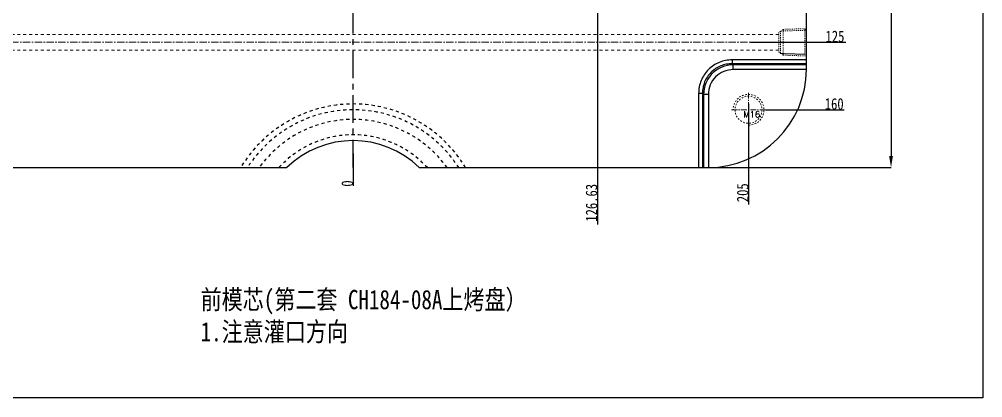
# Model space of a CAD drawing. Header units: millimetres. Extents: x -2895 to -298, y -11750 to -2997.
# Drawn here: x -1799.4 to -1300, y -6910.9 to -6714.7 of the extents above; entities that cross this region are included whole.
import ezdxf

# ---------------------------------------------------------------- set-up
doc = ezdxf.new("R2010")
doc.units = ezdxf.units.MM
doc.header["$LTSCALE"] = 16.335
doc.header["$PDMODE"] = 3
doc.header["$PDSIZE"] = 0.3125
doc.linetypes.add('CENTER', pattern=[0.6, 0.375, -0.075, 0.075, -0.075])
doc.linetypes.add('HIDDEN', pattern=[0.2, 0.1, -0.1])
doc.layers.get('0').update_dxf_attribs({"linetype": 'CONTINUOUS'})
doc.layers.get('Defpoints').update_dxf_attribs({"linetype": 'CONTINUOUS'})
doc.layers.add('cool', color=153, linetype='HIDDEN', lineweight=9)
doc.layers.add('screw', color=33, linetype='CONTINUOUS', lineweight=13)
doc.layers.add('DEFAULT_2', color=8, linetype='HIDDEN')
doc.styles.get("Standard").update_dxf_attribs({"font": 'txt', "width": 0.8})
doc.styles.add('TXT', font='txt.shx', dxfattribs={"bigfont": 'gbcbig.shx'})
doc.dimstyles.new('ISO-25', dxfattribs={"dimtxt": 8, "dimasz": 6, "dimexe": 0, "dimexo": 0, "dimgap": 0, "dimtad": 1, "dimdsep": 46, "dimtxsty": 'Standard', "dimcen": 0, "dimclrd": 4, "dimclre": 4, "dimclrt": 6, "dimazin": 0, "dimtfac": 1, "dimtofl": 0, "dimtmove": 0, "dimatfit": 3, "dimfxl": 0, "dimarcsym": 0})

# ---------------------------------------------------------------- blocks, each defined once
blk = doc.blocks.new('*D2097')
at = {"color": 4, "lineweight": -2}
for p, q in [((-1447.71, -6411.62), (-1347.51, -6411.62)), ((-1347.51, -6417.62), (-1347.51, -6785.62)), ((-1445.27, -6791.62), (-1347.51, -6791.62))]:
    blk.add_line(p, q, dxfattribs=at)
at = {"color": 4}
for points in [[(-1348.51, -6417.62), (-1346.51, -6417.62), (-1347.51, -6411.62)], [(-1348.51, -6785.62), (-1346.51, -6785.62), (-1347.51, -6791.62)]]:
    blk.add_solid(points, dxfattribs=at)
at = {"layer": 'Defpoints', "color": 0}
for p in [(-1447.71, -6411.62), (-1445.27, -6791.62), (-1347.51, -6791.62)]:
    blk.add_point(p, dxfattribs=at)
at = {"color": 6, "insert": (-1351.51, -6580.29), "char_height": 8, "attachment_point": 5, "rotation": 90}
blk.add_mtext('380', dxfattribs=at)
blk = doc.blocks.new('cool_jt_f12')
at = {"layer": 'cool', "ltscale": 0.3}
for p, q in [((0, 7.0785), (0.856, 6.2225)), ((0, 7.0785), (12, 6.7035)), ((0.856, 6.2225), (0.856, -6.2225)), ((13.5, 5.827375), (0.856, 6.2225)), ((0.856, 6.2225), (13.5, 5.827375)), ((12, 6.7035), (12.856, 5.8475)), ((12, 6.7035), (12, -6.7035)), ((14.327375, 5), (13.5, 5.827375)), ((13.5, -5.827375), (13.5, 5.827375)), ((14.327375, -5), (14.327375, 5)), ((0.856, -6.2225), (0, -7.0785)), ((0, -7.0785), (12, -6.7035)), ((0.856, -6.2225), (13.5, -5.827375)), ((12, -6.7035), (12.856, -5.8475)), ((13.5, -5.827375), (14.327375, -5))]:
    blk.add_line(p, q, dxfattribs=at)
blk = doc.blocks.new('147')
at = {"layer": 'cool', "ltscale": 0.932966}
for p, q in [((229.57, -3849.57), (-211.77, -3849.57)), ((229.57, -3857.57), (-211.77, -3857.57))]:
    blk.add_line(p, q, dxfattribs=at)
at = {"layer": 'cool', "color": 1, "linetype": 'CENTER', "ltscale": 0.621977}
blk.add_line((243.9, -3853.57), (-226.1, -3853.57), dxfattribs=at)
at = {"layer": 'cool', "ltscale": 0.932966}
blk.add_blockref('cool_jt_f12', (-226.1, -3853.57), dxfattribs=at)
at = {"layer": 'cool', "ltscale": 0.932966, "rotation": 179.9999999999999}
blk.add_blockref('cool_jt_f12', (243.9, -3853.57), dxfattribs=at)
blk = doc.blocks.new('screw_m16_g')
at = {"layer": 'screw', "color": 1, "linetype": 'CENTER', "ltscale": 0.497582}
for p, q in [((0, -8.8), (0, 8.8)), ((-8.8, 0), (8.8, 0))]:
    blk.add_line(p, q, dxfattribs=at)
at = {"layer": 'screw', "color": 33, "linetype": 'HIDDEN', "ltscale": 0.497582}
blk.add_circle((0, 0), 7, dxfattribs=at)
at = {"layer": 'screw', "color": 92, "linetype": 'HIDDEN', "ltscale": 0.497582}
blk.add_arc((0, 0), 8, 270, 180, dxfattribs=at)
at = {"layer": 'screw', "color": 6, "style": 'TXT'}
blk.add_text('M16', height=3.2, dxfattribs=at).set_placement((-2.72, -4))
blk = doc.blocks.new('*D2104')
at = {"color": 4, "lineweight": -2}
blk.add_line((-1420.38, -6726.62), (-1370.97, -6726.62), dxfattribs=at)
at = {"layer": 'Defpoints', "color": 0}
for p in [(-1626.39, -6601.62), (-1420.38, -6726.62), (-1382.17, -6726.62)]:
    blk.add_point(p, dxfattribs=at)
at = {"color": 6, "insert": (-1376.57, -6723.62), "char_height": 6, "attachment_point": 5}
blk.add_mtext('125', dxfattribs=at)
blk = doc.blocks.new('*D2080')
at = {"color": 4, "lineweight": -2}
blk.add_line((-1499.76, -6655.09), (-1499.76, -6821.05), dxfattribs=at)
at = {"layer": 'Defpoints', "color": 0}
for p in [(-1626.39, -6601.62), (-1499.76, -6655.09), (-1499.76, -6798.65)]:
    blk.add_point(p, dxfattribs=at)
at = {"color": 6, "insert": (-1502.76, -6809.85), "char_height": 6, "attachment_point": 5, "rotation": 90}
blk.add_mtext('126.63', dxfattribs=at)
blk = doc.blocks.new('*D2105')
at = {"color": 4, "lineweight": -2}
blk.add_line((-1832.39, -6726.62), (-1881.81, -6726.62), dxfattribs=at)
at = {"layer": 'Defpoints', "color": 0}
for p in [(-1626.39, -6601.62), (-1870.61, -6726.62), (-1832.39, -6726.62)]:
    blk.add_point(p, dxfattribs=at)
at = {"color": 6, "insert": (-1876.21, -6723.62), "char_height": 6, "attachment_point": 5}
blk.add_mtext('125', dxfattribs=at)
blk = doc.blocks.new('*D2086')
at = {"color": 4, "lineweight": -2}
blk.add_line((-1412.59, -6761.62), (-1371.77, -6761.62), dxfattribs=at)
at = {"layer": 'Defpoints', "color": 0}
for p in [(-1626.39, -6601.62), (-1412.59, -6761.62), (-1382.17, -6761.62)]:
    blk.add_point(p, dxfattribs=at)
at = {"color": 6, "insert": (-1376.97, -6758.62), "char_height": 6, "attachment_point": 5}
blk.add_mtext('160', dxfattribs=at)
blk = doc.blocks.new('*D2087')
at = {"color": 4, "lineweight": -2}
blk.add_line((-1626.39, -6784.37), (-1626.39, -6801.05), dxfattribs=at)
at = {"layer": 'Defpoints', "color": 0}
for p in [(-1626.39, -6601.62), (-1626.39, -6784.37), (-1626.39, -6798.65)]:
    blk.add_point(p, dxfattribs=at)
at = {"color": 6, "insert": (-1629.39, -6799.85), "char_height": 6, "attachment_point": 5, "rotation": 90}
blk.add_mtext('0', dxfattribs=at)
blk = doc.blocks.new('*D2088')
at = {"color": 4, "lineweight": -2}
blk.add_line((-1421.39, -6758.51), (-1421.39, -6810.65), dxfattribs=at)
at = {"layer": 'Defpoints', "color": 0}
for p in [(-1626.39, -6601.62), (-1421.39, -6758.51), (-1421.39, -6798.65)]:
    blk.add_point(p, dxfattribs=at)
at = {"color": 6, "insert": (-1424.39, -6804.65), "char_height": 6, "attachment_point": 5, "rotation": 90}
blk.add_mtext('205', dxfattribs=at)
blk = doc.blocks.new('*D2092')
at = {"color": 4, "lineweight": -2}
blk.add_line((-1831.39, -6758.51), (-1831.39, -6810.65), dxfattribs=at)
at = {"layer": 'Defpoints', "color": 0}
for p in [(-1626.39, -6601.62), (-1831.39, -6758.51), (-1831.39, -6798.65)]:
    blk.add_point(p, dxfattribs=at)
at = {"color": 6, "insert": (-1834.39, -6804.65), "char_height": 6, "attachment_point": 5, "rotation": 90}
blk.add_mtext('205', dxfattribs=at)
blk = doc.blocks.new('*D2094')
at = {"color": 4, "lineweight": -2}
blk.add_line((-1840.19, -6761.62), (-1881.01, -6761.62), dxfattribs=at)
at = {"layer": 'Defpoints', "color": 0}
for p in [(-1626.39, -6601.62), (-1870.61, -6761.62), (-1840.19, -6761.62)]:
    blk.add_point(p, dxfattribs=at)
at = {"color": 6, "insert": (-1875.81, -6758.62), "char_height": 6, "attachment_point": 5}
blk.add_mtext('160', dxfattribs=at)

msp = doc.modelspace()

# ---------------------------------------------------------------- linework, layer by layer
at = {"color": 1, "linetype": 'CENTER', "ltscale": 2.363517}
msp.add_line((-1626.385, -6791.624), (-1626.385, -6411.623), dxfattribs=at)
at = {"color": 7, "linetype": 'Continuous'}
for p, q in [((-1391.385, -6740.623), (-1391.385, -6462.623)), ((-1391.385, -6735.76), (-1429.918, -6735.76)), ((-1429.918, -6735.76), (-1429.918, -6737.741)), ((-1391.385, -6737.741), (-1429.918, -6737.741)), ((-1429.339, -6738.321), (-1429.918, -6737.741)), ((-1391.385, -6738.321), (-1429.339, -6738.321)), ((-1429.339, -6740.797), (-1429.339, -6738.321)), ((-1391.386, -6740.797), (-1429.339, -6740.797)), ((-1447.248, -6753.09), (-1445.268, -6753.09)), ((-1447.248, -6753.09), (-1447.248, -6791.623)), ((-1444.688, -6753.67), (-1445.268, -6753.09)), ((-1445.268, -6753.09), (-1445.268, -6791.623)), ((-1442.212, -6753.67), (-1444.688, -6753.67)), ((-1444.688, -6753.67), (-1444.688, -6791.623)), ((-1442.212, -6753.67), (-1442.212, -6791.623)), ((-1810.385, -6791.623), (-1660.721, -6791.623)), ((-1592.049, -6791.623), (-1442.385, -6791.623))]:
    msp.add_line(p, q, dxfattribs=at)
msp.add_lwpolyline([(-2090.041, -6349.048), (-1299.97, -6349.048), (-1299.97, -6910.924), (-2090.041, -6910.924)], close=True)
for centre, radius, start, end in [((-1442.385, -6740.623), 51, 270, 0), ((-1626.385, -6826.623), 49.03, 45.54892, 134.45108)]:
    msp.add_arc(centre, radius, start, end, dxfattribs=at)
for points, knots in [([(-1429.918, -6735.76), (-1431.052, -6735.761), (-1433.325, -6735.98), (-1436.602, -6736.963), (-1439.624, -6738.568), (-1442.272, -6740.736), (-1444.441, -6743.384), (-1446.046, -6746.407), (-1447.028, -6749.684), (-1447.248, -6751.957), (-1447.248, -6753.09)], [0, 0, 0, 0, 0.1249878, 0.2500068, 0.374999, 0.4999994, 0.6249999, 0.7499923, 0.8750117, 1, 1, 1, 1]), ([(-1429.918, -6737.741), (-1430.923, -6737.739), (-1432.939, -6737.928), (-1435.846, -6738.792), (-1438.529, -6740.211), (-1440.877, -6742.132), (-1442.798, -6744.481), (-1444.217, -6747.163), (-1445.081, -6750.07), (-1445.27, -6752.085), (-1445.268, -6753.09)], [0, 0, 0, 0, 0.1249944, 0.250025, 0.3750243, 0.5000417, 0.6250433, 0.7500065, 0.8750047, 1, 1, 1, 1]), ([(-1429.339, -6738.321), (-1431.335, -6738.327), (-1435.368, -6739.125), (-1440.473, -6742.537), (-1443.884, -6747.641), (-1444.682, -6751.674), (-1444.688, -6753.67)], [0, 0, 0, 0, 0.2500348, 0.5000397, 0.7499919, 1, 1, 1, 1]), ([(-1429.339, -6740.797), (-1431.015, -6740.797), (-1434.404, -6741.455), (-1438.696, -6744.314), (-1441.554, -6748.605), (-1442.212, -6751.994), (-1442.212, -6753.67)], [0, 0, 0, 0, 0.2500572, 0.50004, 0.7499697, 1, 1, 1, 1])]:
    msp.add_open_spline(points, degree=3, knots=knots, dxfattribs=at)
at = {"layer": 'DEFAULT_2', "color": 8, "linetype": 'HIDDEN'}
for centre, radius, start, end in [((-1626.385, -6826.623), 68, 30.9778, 149.0222), ((-1626.385, -6826.623), 65, 32.57897, 147.42103), ((-1626.385, -6826.623), 60, 35.68533, 144.31467), ((-1626.386, -6826.624), 52.03, 42.27449, 137.72395)]:
    msp.add_arc(centre, radius, start, end, dxfattribs=at)

# ---------------------------------------------------------------- block references
msp.add_blockref('147', (-1635.281, -2873.058))
at = {"layer": 'screw'}
msp.add_blockref('screw_m16_g', (-1421.385, -6761.623), dxfattribs=at)

# ---------------------------------------------------------------- texts
at = {"insert": (-1705.415, -6855.017), "char_height": 10, "width": 195.08794, "attachment_point": 1}
msp.add_mtext('{\\fSimSun|b0|i0|c134|p2;前模芯(第二套 CH184-08A上烤盘）\\P1.注意灌口方向}', dxfattribs=at)

# ---------------------------------------------------------------- dimensions: what is measured, and where the dimension line sits
dim = msp.add_linear_dim(base=(-1347.514, -6791.623), p1=(-1447.713, -6411.623), p2=(-1445.268, -6791.623), angle=90, dimstyle='ISO-25', override={"dimfxl": 1.25})
dim.commit()
dim.dimension.update_dxf_attribs({"geometry": '*D2097', "text_midpoint": (-1347.514, -6580.292), "dimtype": 160})
for feature_location, offset, dtype, origin, picture, middle in [((-1832.393, -6726.623), (-38.212, 0), 0, (-1626.385, -6601.624), '*D2105', (-1876.205, -6723.623)), ((-1840.185, -6761.623), (-30.42, 0), 0, (-1626.385, -6601.624), '*D2094', (-1875.805, -6758.623)), ((-1831.385, -6758.506), (0, -40.141), 1, (-1626.385, -6601.624), '*D2092', (-1834.385, -6804.647)), ((-1626.385261642, -6784.369303815), (0, -14.277413901), 1, (-1626.385261642, -6601.62356913), '*D2087', (-1629.385261642, -6799.846717715)), ((-1420.377, -6726.623), (38.212, 0), 0, (-1626.385, -6601.624), '*D2104', (-1376.565, -6723.623)), ((-1499.755, -6655.088), (0, -143.558), 1, (-1626.385, -6601.624), '*D2080', (-1502.755, -6809.847)), ((-1412.585, -6761.623), (30.42, 0), 0, (-1626.385, -6601.624), '*D2086', (-1376.965, -6758.623)), ((-1421.385, -6758.506), (0, -40.141), 1, (-1626.385, -6601.624), '*D2088', (-1424.385, -6804.647))]:
    dim = msp.add_ordinate_dim(feature_location=feature_location, offset=offset, dtype=dtype, origin=origin, dimstyle='ISO-25', override={"dimtxt": 6, "dimfxl": 1.25})
    dim.commit()
    dim.dimension.update_dxf_attribs({"geometry": picture, "text_midpoint": middle})

doc.saveas('drawing.dxf')
